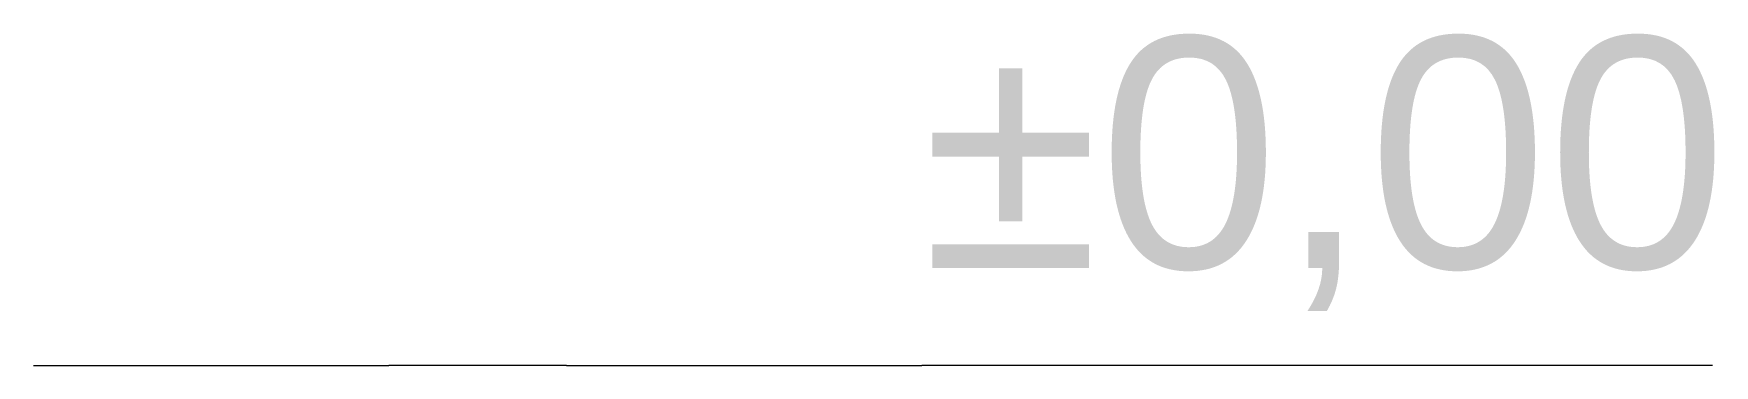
# Model space of a CAD drawing. Header units: millimetres. Extents: x -71878 to 121433, y -67383 to 83273.
# Drawn here: x 13635 to 14581, y -43464 to -43278 of the extents above; entities that cross this region are included whole.
import ezdxf

# ---------------------------------------------------------------- set-up
doc = ezdxf.new("R2010")
doc.units = ezdxf.units.MM
doc.header["$MEASUREMENT"] = 0
doc.layers.add('0_Pluma_Nº__1', color=7, linetype='Continuous', lineweight=0)
doc.layers.add('0_Pluma_Nº__23', color=7, linetype='Continuous', lineweight=5, true_color=0x646464)
doc.styles.add('Estilo_Generado_1', font='swiss.ttf')

# ---------------------------------------------------------------- blocks, each defined once
blk = doc.blocks.new('E-01 ELEVACION FRONTAL_STORY_MARKER')
at = {"layer": '0_Pluma_Nº__23', "linetype": 'Continuous'}
for p, q in [((-4510.32, 0), (-4410.32, 0)), ((-4410.32, 0), (-4310.32, 0)), ((-4210.32, 0), (-4310.32, 0)), ((-4210.32, 0), (-4010.32, 0)), ((-3565.47, 0), (-4010.32, 0))]:
    blk.add_line(p, q, dxfattribs=at)
at = {"layer": '0_Pluma_Nº__1', "insert": (-4010.32, 184.79), "char_height": 130, "attachment_point": 1, "style": 'Estilo_Generado_1'}
blk.add_mtext('\\A1;{\\fArial|b0|i0|c0|p34;±0,00}', dxfattribs=at)

msp = doc.modelspace()

# ---------------------------------------------------------------- block references
at = {"linetype": 'Continuous', "lineweight": 0}
msp.add_blockref('E-01 ELEVACION FRONTAL_STORY_MARKER', (18145.784, -43464.226), dxfattribs=at)

doc.saveas('drawing.dxf')
